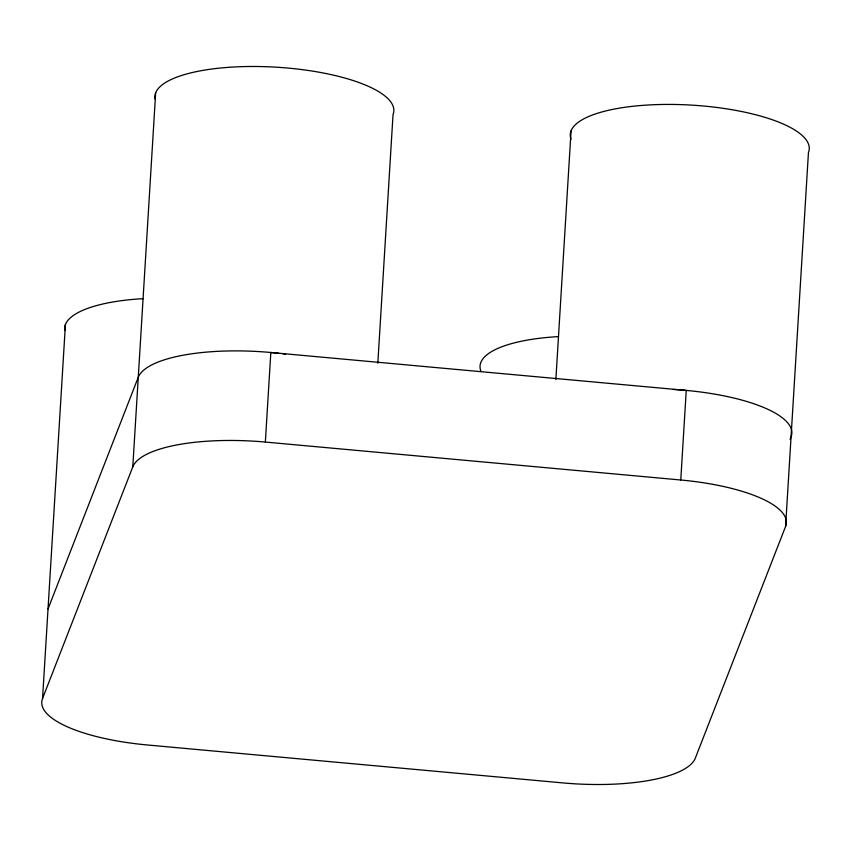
<?xml version="1.0" encoding="UTF-8"?>
<svg xmlns="http://www.w3.org/2000/svg" width="851" height="851" viewBox="0 0 851 851"><rect width="100%" height="100%" fill="white"/><g stroke="black" fill="none" stroke-linecap="round" stroke-linejoin="round"><path stroke-width="1.28" d="M571.021 139.213A119.704 36.593 3.5 0 1 689.97 105.024A119.704 36.593 3.5 0 1 808.45 152.499L785.579 526.471L695.341 758.103A119.704 36.593 3.5 0 1 562.766 782.899L147.361 744.976A119.704 36.593 3.5 0 1 42.55 698.501L65.421 324.529M42.55 698.501L132.788 466.869L155.659 92.897M132.788 466.869A119.704 36.593 3.5 0 1 265.352 442.063L270.831 352.495L686.246 390.418L680.768 479.996A119.704 36.593 3.5 0 1 785.579 526.471M377.823 363.249L393.034 114.566A119.704 36.593 3.5 0 0 278.468 67.325A119.704 36.593 3.5 0 0 154.978 98.854M555.863 379.503L571.074 130.82M48.028 608.933L138.266 377.291A119.704 36.593 3.5 0 1 278.873 353.314M790.09 439.371L791.058 436.893A119.704 36.593 3.5 0 0 673.258 389.45M265.352 442.063L680.768 479.996M282.883 353.782A119.704 36.593 3.5 0 1 285.542 354.122M64.75 330.486A119.704 36.593 3.5 0 1 143.074 298.669M480.783 370.845A119.704 36.593 3.5 0 1 558.49 336.602"/></g></svg>
